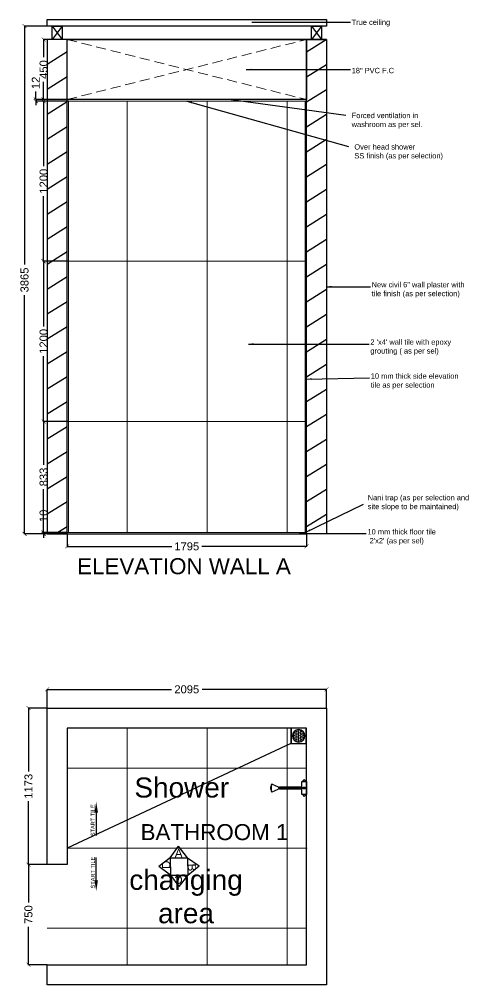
# Model space of a CAD drawing. Header units: millimetres. Extents: x 1464389 to 1998638, y -29162 to 256806.
# Drawn here: x 1950542 to 1953912, y 165755 to 172988 of the extents above; entities that cross this region are included whole.
import ezdxf
from ezdxf import colors
from ezdxf.entities.mleader import LeaderData, LeaderLine
from ezdxf.math import Vec2, Vec3

# ---------------------------------------------------------------- set-up
doc = ezdxf.new("R2010")
doc.units = ezdxf.units.MM
doc.header["$LTSCALE"] = 15
doc.header["$PDMODE"] = 35
doc.linetypes.add('DASHED2', pattern=[0.375, 0.25, -0.125])
doc.layers.get('0').update_dxf_attribs({"lineweight": 5})
for name, color, linetype in [('A-WALL', 5, 'Continuous'), ('Layer 1', 7, 'Continuous'), ('LS_DR_Washbasin', 165, 'Continuous'), ('NEW WALL', 5, 'Continuous'), ('Text', 250, 'Continuous')]:
    doc.layers.add(name, color=color, linetype=linetype)
for name, color, linetype, lineweight in [('dimension', 1, 'Continuous', 25), ('false ceiling', 124, 'Continuous', 9), ('floor tiling line', 6, 'Continuous', 5), ('WALL TILE', 4, 'Continuous', 5)]:
    doc.layers.add(name, color=color, linetype=linetype, lineweight=lineweight)
doc.layers.add('Furnitures', color=7, linetype='Continuous', lineweight=25, true_color=0x753b00)
doc.styles.add('ARIAL', font='arial.ttf')
doc.dimstyles.new('SC-25', dxfattribs={"dimtxt": 60, "dimasz": 30, "dimexe": 0, "dimexo": 0, "dimgap": 25, "dimtad": 0, "dimdec": 0, "dimzin": 0, "dimdsep": 46, "dimtxsty": 'ARIAL', "dimblk": 'ARCHTICK', "dimcen": 0.09, "dimdle": 3, "dimclrd": 251, "dimclre": 251, "dimclrt": 1, "dimadec": 0, "dimazin": 0, "dimtfac": 1, "dimtdec": 0, "dimtofl": 0, "dimtmove": 0, "dimatfit": 2, "dimfxl": 100, "dimtolj": 1, "dimtzin": 0, "dimarcsym": 0})

# ---------------------------------------------------------------- blocks, each defined once
blk = doc.blocks.new('Z$W@#3D1C198D')
at = {"layer": 'LS_DR_Washbasin'}
for p, q in [((-15.17, 27.51), (-13.09, 22.61)), ((-14.98, 27.86), (-9.26, 27.86)), ((-9.03, 27.51), (-11.11, 22.61)), ((-11.27, 21.54), (-12.92, 21.54)), ((-12.92, 3.56), (-12.92, 21.54)), ((-12.1, 3.56), (-12.1, 21.54)), ((-11.27, 3.56), (-11.27, 21.54)), ((-12.1, 10.53), (-12.1, 12.42)), ((-17.33, 2.43), (-18.06, 2.43)), ((-18.06, 0.97), (-17.33, 0.97)), ((-17.33, 3.56), (-6.87, 3.56)), ((-17.33, -0.16), (-17.33, 3.56)), ((-17.33, 0.97), (-17.33, 2.43)), ((-12.83, 2.43), (-11.37, 2.43)), ((-12.83, 0.97), (-12.83, 2.43)), ((-11.37, 0.97), (-12.83, 0.97)), ((-11.37, 2.43), (-11.37, 0.97)), ((-6.87, 3.56), (-6.87, -0.16)), ((-6.87, 2.43), (-6.14, 2.43)), ((-6.87, 0.97), (-6.87, 2.43)), ((-6.14, 0.97), (-6.87, 0.97)), ((-6.87, -0.16), (-17.33, -0.16))]:
    blk.add_line(p, q, dxfattribs=at)
for centre, major_axis, start_param, end_param in [((-14.94, 27.61), (0.175, 0.175), 0.79391, 2.757406), ((-12.1, 25.79), (2.15, 2.15), 6.248859, 7.890647), ((-9.26, 27.61), (-0.175, 0.175), 3.526002, 5.489497), ((-12.33, 22.93), (0.583, 0.583), 2.757406, 3.935503), ((-12.1, 21.66), (-0.355, 0.355), 3.685936, 7.309861), ((-11.87, 22.93), (0.583, 0.583), 3.918701, 5.096798), ((-18.06, 1.7), (-0.516, 0.516), -0.785287, 2.356306), ((-6.14, 1.7), (-0.516, 0.516), 2.356306, 5.497898)]:
    blk.add_ellipse(centre, major_axis=major_axis, ratio=1, start_param=start_param, end_param=end_param, dxfattribs=at)
blk = doc.blocks.new('Z$W@#4FB1354E')
at = {"layer": 'LS_DR_Washbasin'}
h = blk.add_hatch(dxfattribs=at)
h.set_pattern_fill('HEX', color=256, scale=5, angle=360, style=0)
h.set_pattern_definition([(360, (3601.4866, -3857.5391), (7e-11, 1.08253175), [0.625, -1.25]), (120, (3601.4866, -3857.5391), (-0.9375, -0.54126588), [0.625, -1.25]), (60, (3602.1116, -3857.5391), (-0.9375, 0.54126588), [0.625, -1.25])])
edge = h.paths.add_edge_path()
edge.add_arc((-30.12, 10.96), 5, -90, 270, ccw=False)
for points in [[(-23.84, 4.68), (-36.34, 4.68), (-36.34, 17.18), (-23.84, 17.18)], [(-23.95, 4.79), (-36.23, 4.79), (-36.23, 17.06), (-23.95, 17.06)]]:
    blk.add_lwpolyline(points, close=True, dxfattribs=at)
blk.add_circle((-30.09, 10.93), 5, dxfattribs=at)
blk = doc.blocks.new('HINGE')
at = {"color": 159, "ltscale": 0.25, "true_color": 0x22346e}
for p, q in [((1597563.1, -297517.5), (1597638.1, -297617.5)), ((1597638.1, -297517.5), (1597563.1, -297617.5))]:
    blk.add_line(p, q, dxfattribs=at)
blk.add_lwpolyline([(1597638.1, -297517.5), (1597638.1, -297617.5), (1597563.1, -297617.5), (1597563.1, -297517.5), (1597638.1, -297517.5)], dxfattribs=at)
blk = doc.blocks.new('H2')
at = {"color": 159, "ltscale": 0.25, "true_color": 0x22346e}
for p, q in [((1597176.4, -346616.5), (1597251.4, -346716.5)), ((1597251.4, -346616.5), (1597176.4, -346716.5))]:
    blk.add_line(p, q, dxfattribs=at)
blk.add_lwpolyline([(1597251.4, -346616.5), (1597251.4, -346716.5), (1597176.4, -346716.5), (1597176.4, -346616.5), (1597251.4, -346616.5)], dxfattribs=at)
blk = doc.blocks.new('_ArchTick')
at = {"color": 0, "linetype": 'ByBlock', "const_width": 0.15}
blk.add_lwpolyline([(-0.5, -0.5), (0.5, 0.5)], dxfattribs=at)
blk = doc.blocks.new('*D3033')
at = {"layer": 'Defpoints', "color": 0, "ltscale": 0.25, "transparency": 16777216}
for p in [(1950724.6, 169142.4), (1950900.6, 169142.4), (1950900.6, 169132.4)]:
    blk.add_point(p, dxfattribs=at)
at = {"layer": 'dimension', "color": 251, "lineweight": -2, "ltscale": 0.25, "transparency": 16777216}
for p, q in [((1950724.6, 169142.4), (1950724.6, 169202.4)), ((1950900.6, 169142.4), (1950724.6, 169142.4)), ((1950900.6, 169132.4), (1950724.6, 169132.4)), ((1950724.6, 169132.4), (1950724.6, 169102.4))]:
    blk.add_line(p, q, dxfattribs=at)
at = {"layer": 'dimension', "color": 251, "lineweight": -2, "ltscale": 0.25, "transparency": 16777216, "xscale": 30, "yscale": 30, "zscale": 30}
for p, rotation in [((1950724.6, 169142.4), 270), ((1950724.6, 169132.4), 90)]:
    blk.add_blockref('_ArchTick', p, dxfattribs=dict(at, rotation=rotation))
at = {"layer": 'dimension', "color": 1, "ltscale": 0.25, "transparency": 16777216, "insert": (1950724.6, 169267.5), "char_height": 60, "attachment_point": 5, "rotation": 90, "style": 'ARIAL'}
blk.add_mtext('\\A1;10', dxfattribs=at)
blk = doc.blocks.new('*D3034')
at = {"layer": 'Defpoints', "color": 0, "ltscale": 0.25, "transparency": 16777216}
for p in [(1950724.6, 169974.9), (1950900.6, 169974.9), (1950900.6, 169142.4)]:
    blk.add_point(p, dxfattribs=at)
at = {"layer": 'dimension', "color": 251, "lineweight": -2, "ltscale": 0.25, "transparency": 16777216}
for p, q in [((1950724.6, 169977.9), (1950724.6, 169650)), ((1950900.6, 169974.9), (1950724.6, 169974.9)), ((1950724.6, 169139.4), (1950724.6, 169467.3)), ((1950900.6, 169142.4), (1950724.6, 169142.4))]:
    blk.add_line(p, q, dxfattribs=at)
at = {"layer": 'dimension', "color": 251, "lineweight": -2, "ltscale": 0.25, "transparency": 16777216, "xscale": 30, "yscale": 30, "zscale": 30}
for p, rotation in [((1950724.6, 169974.9), 90), ((1950724.6, 169142.4), 270)]:
    blk.add_blockref('_ArchTick', p, dxfattribs=dict(at, rotation=rotation))
at = {"layer": 'dimension', "color": 1, "ltscale": 0.25, "transparency": 16777216, "insert": (1950724.6, 169558.7), "char_height": 60, "attachment_point": 5, "rotation": 90, "style": 'ARIAL'}
blk.add_mtext('\\A1;833', dxfattribs=at)
blk = doc.blocks.new('*D3035')
at = {"layer": 'Defpoints', "color": 0, "ltscale": 0.25, "transparency": 16777216}
for p in [(1950724.6, 171174.9), (1950910.6, 171174.9), (1950910.6, 169974.9)]:
    blk.add_point(p, dxfattribs=at)
at = {"layer": 'dimension', "color": 251, "lineweight": -2, "ltscale": 0.25, "transparency": 16777216}
for p, q in [((1950724.6, 171177.9), (1950724.6, 170686.6)), ((1950910.6, 171174.9), (1950724.6, 171174.9)), ((1950724.6, 169971.9), (1950724.6, 170463.2)), ((1950910.6, 169974.9), (1950724.6, 169974.9))]:
    blk.add_line(p, q, dxfattribs=at)
at = {"layer": 'dimension', "color": 251, "lineweight": -2, "ltscale": 0.25, "transparency": 16777216, "xscale": 30, "yscale": 30, "zscale": 30}
for p, rotation in [((1950724.6, 171174.9), 90), ((1950724.6, 169974.9), 270)]:
    blk.add_blockref('_ArchTick', p, dxfattribs=dict(at, rotation=rotation))
at = {"layer": 'dimension', "color": 1, "ltscale": 0.25, "transparency": 16777216, "insert": (1950724.6, 170574.9), "char_height": 60, "attachment_point": 5, "rotation": 90, "style": 'ARIAL'}
blk.add_mtext('\\A1;1200', dxfattribs=at)
blk = doc.blocks.new('*D3036')
at = {"layer": 'Defpoints', "color": 0, "ltscale": 0.25, "transparency": 16777216}
for p in [(1950724.6, 172374.9), (1950910.6, 172374.9), (1950910.6, 171174.9)]:
    blk.add_point(p, dxfattribs=at)
at = {"layer": 'dimension', "color": 251, "lineweight": -2, "ltscale": 0.25, "transparency": 16777216}
for p, q in [((1950724.6, 172377.9), (1950724.6, 171886.6)), ((1950910.6, 172374.9), (1950724.6, 172374.9)), ((1950724.6, 171171.9), (1950724.6, 171663.2)), ((1950910.6, 171174.9), (1950724.6, 171174.9))]:
    blk.add_line(p, q, dxfattribs=at)
at = {"layer": 'dimension', "color": 251, "lineweight": -2, "ltscale": 0.25, "transparency": 16777216, "xscale": 30, "yscale": 30, "zscale": 30}
for p, rotation in [((1950724.6, 172374.9), 90), ((1950724.6, 171174.9), 270)]:
    blk.add_blockref('_ArchTick', p, dxfattribs=dict(at, rotation=rotation))
at = {"layer": 'dimension', "color": 1, "ltscale": 0.25, "transparency": 16777216, "insert": (1950724.6, 171774.9), "char_height": 60, "attachment_point": 5, "rotation": 90, "style": 'ARIAL'}
blk.add_mtext('\\A1;1200', dxfattribs=at)
blk = doc.blocks.new('*D3037')
at = {"layer": 'Defpoints', "color": 0, "ltscale": 0.25, "transparency": 16777216}
for p in [(1950666.1, 172386.9), (1950900.6, 172386.9), (1950900.6, 172374.9)]:
    blk.add_point(p, dxfattribs=at)
at = {"layer": 'dimension', "color": 251, "lineweight": -2, "ltscale": 0.25, "transparency": 16777216}
for p, q in [((1950666.1, 172386.9), (1950666.1, 172446.9)), ((1950900.6, 172386.9), (1950666.1, 172386.9)), ((1950900.6, 172374.9), (1950666.1, 172374.9)), ((1950666.1, 172374.9), (1950666.1, 172344.9))]:
    blk.add_line(p, q, dxfattribs=at)
at = {"layer": 'dimension', "color": 251, "lineweight": -2, "ltscale": 0.25, "transparency": 16777216, "xscale": 30, "yscale": 30, "zscale": 30}
for p, rotation in [((1950666.1, 172386.9), 270), ((1950666.1, 172374.9), 90)]:
    blk.add_blockref('_ArchTick', p, dxfattribs=dict(at, rotation=rotation))
at = {"layer": 'dimension', "color": 1, "ltscale": 0.25, "transparency": 16777216, "insert": (1950666.1, 172511.7), "char_height": 60, "attachment_point": 5, "rotation": 90, "style": 'ARIAL'}
blk.add_mtext('\\A1;12', dxfattribs=at)
blk = doc.blocks.new('*D3038')
at = {"layer": 'Defpoints', "color": 0, "ltscale": 0.25, "transparency": 16777216}
for p in [(1950724.6, 172836.9), (1950900.6, 172836.9), (1950900.6, 172386.9)]:
    blk.add_point(p, dxfattribs=at)
at = {"layer": 'dimension', "color": 251, "lineweight": -2, "ltscale": 0.25, "transparency": 16777216}
for p, q in [((1950724.6, 172839.9), (1950724.6, 172704.3)), ((1950900.6, 172836.9), (1950724.6, 172836.9)), ((1950724.6, 172383.9), (1950724.6, 172519.5)), ((1950900.6, 172386.9), (1950724.6, 172386.9))]:
    blk.add_line(p, q, dxfattribs=at)
at = {"layer": 'dimension', "color": 251, "lineweight": -2, "ltscale": 0.25, "transparency": 16777216, "xscale": 30, "yscale": 30, "zscale": 30}
for p, rotation in [((1950724.6, 172836.9), 90), ((1950724.6, 172386.9), 270)]:
    blk.add_blockref('_ArchTick', p, dxfattribs=dict(at, rotation=rotation))
at = {"layer": 'dimension', "color": 1, "ltscale": 0.25, "transparency": 16777216, "insert": (1950724.6, 172611.9), "char_height": 60, "attachment_point": 5, "rotation": 90, "style": 'ARIAL'}
blk.add_mtext('\\A1;450', dxfattribs=at)
blk = doc.blocks.new('*D3039')
at = {"layer": 'Defpoints', "color": 0, "ltscale": 0.25, "transparency": 16777216}
for p in [(1950581.6, 172937.4), (1950750.6, 172937.4), (1950750.6, 169132.4)]:
    blk.add_point(p, dxfattribs=at)
at = {"layer": 'dimension', "color": 251, "lineweight": -2, "ltscale": 0.25, "transparency": 16777216}
for p, q in [((1950581.6, 172940.4), (1950581.6, 171149.7)), ((1950750.6, 172937.4), (1950581.6, 172937.4)), ((1950581.6, 169129.4), (1950581.6, 170920.1)), ((1950750.6, 169132.4), (1950581.6, 169132.4))]:
    blk.add_line(p, q, dxfattribs=at)
at = {"layer": 'dimension', "color": 251, "lineweight": -2, "ltscale": 0.25, "transparency": 16777216, "xscale": 30, "yscale": 30, "zscale": 30}
for p, rotation in [((1950581.6, 172937.4), 90), ((1950581.6, 169132.4), 270)]:
    blk.add_blockref('_ArchTick', p, dxfattribs=dict(at, rotation=rotation))
at = {"layer": 'dimension', "color": 1, "ltscale": 0.25, "transparency": 16777216, "insert": (1950581.6, 171034.9), "char_height": 60, "attachment_point": 5, "rotation": 90, "style": 'ARIAL'}
blk.add_mtext('\\A1;3865', dxfattribs=at)
blk = doc.blocks.new('*D3063')
at = {"layer": 'Defpoints', "color": 0, "ltscale": 0.25, "transparency": 16777216}
for p in [(1950611.1, 166654.6), (1950750.6, 166654.6), (1950750.6, 165904.6)]:
    blk.add_point(p, dxfattribs=at)
at = {"layer": 'dimension', "color": 251, "lineweight": -2, "ltscale": 0.25, "transparency": 16777216}
for p, q in [((1950611.1, 166657.6), (1950611.1, 166370.6)), ((1950750.6, 166654.6), (1950611.1, 166654.6)), ((1950611.1, 165901.6), (1950611.1, 166188.7)), ((1950750.6, 165904.6), (1950611.1, 165904.6))]:
    blk.add_line(p, q, dxfattribs=at)
at = {"layer": 'dimension', "color": 251, "lineweight": -2, "ltscale": 0.25, "transparency": 16777216, "xscale": 30, "yscale": 30, "zscale": 30}
for p, rotation in [((1950611.1, 166654.6), 90), ((1950611.1, 165904.6), 270)]:
    blk.add_blockref('_ArchTick', p, dxfattribs=dict(at, rotation=rotation))
at = {"layer": 'dimension', "color": 1, "ltscale": 0.25, "transparency": 16777216, "insert": (1950611.1, 166279.6), "char_height": 60, "attachment_point": 5, "rotation": 90, "style": 'ARIAL'}
blk.add_mtext('\\A1;750', dxfattribs=at)
blk = doc.blocks.new('*D3064')
at = {"layer": 'Defpoints', "color": 0, "ltscale": 0.25, "transparency": 16777216}
for p in [(1950611.1, 167827.7), (1950750.6, 167827.7), (1950750.6, 166654.6)]:
    blk.add_point(p, dxfattribs=at)
at = {"layer": 'dimension', "color": 251, "lineweight": -2, "ltscale": 0.25, "transparency": 16777216}
for p, q in [((1950611.1, 167830.7), (1950611.1, 167352.9)), ((1950750.6, 167827.7), (1950611.1, 167827.7)), ((1950611.1, 166651.6), (1950611.1, 167129.4)), ((1950750.6, 166654.6), (1950611.1, 166654.6))]:
    blk.add_line(p, q, dxfattribs=at)
at = {"layer": 'dimension', "color": 251, "lineweight": -2, "ltscale": 0.25, "transparency": 16777216, "xscale": 30, "yscale": 30, "zscale": 30}
for p, rotation in [((1950611.1, 167827.7), 90), ((1950611.1, 166654.6), 270)]:
    blk.add_blockref('_ArchTick', p, dxfattribs=dict(at, rotation=rotation))
at = {"layer": 'dimension', "color": 1, "ltscale": 0.25, "transparency": 16777216, "insert": (1950611.1, 167241.2), "char_height": 60, "attachment_point": 5, "rotation": 90, "style": 'ARIAL'}
blk.add_mtext('\\A1;1173', dxfattribs=at)
blk = doc.blocks.new('*D3065')
at = {"layer": 'Defpoints', "color": 0, "ltscale": 0.25, "transparency": 16777216}
for p in [(1952845.3, 167967.4), (1950750.6, 167827.7), (1952845.3, 167827.7)]:
    blk.add_point(p, dxfattribs=at)
at = {"layer": 'dimension', "color": 251, "lineweight": -2, "ltscale": 0.25, "transparency": 16777216}
for p, q in [((1950747.6, 167967.4), (1951682.6, 167967.4)), ((1950750.6, 167827.7), (1950750.6, 167967.4)), ((1952848.3, 167967.4), (1951913.3, 167967.4)), ((1952845.3, 167827.7), (1952845.3, 167967.4))]:
    blk.add_line(p, q, dxfattribs=at)
at = {"layer": 'dimension', "color": 251, "lineweight": -2, "ltscale": 0.25, "transparency": 16777216, "xscale": 30, "yscale": 30, "zscale": 30, "rotation": 180}
blk.add_blockref('_ArchTick', (1950750.6, 167967.4), dxfattribs=at)
at = {"layer": 'dimension', "color": 251, "lineweight": -2, "ltscale": 0.25, "transparency": 16777216, "xscale": 30, "yscale": 30, "zscale": 30}
blk.add_blockref('_ArchTick', (1952845.3, 167967.4), dxfattribs=at)
at = {"layer": 'dimension', "color": 1, "ltscale": 0.25, "transparency": 16777216, "insert": (1951798, 167967.4), "char_height": 60, "attachment_point": 5, "style": 'ARIAL'}
blk.add_mtext('\\A1;2095', dxfattribs=at)
blk = doc.blocks.new('*D3066')
at = {"layer": 'Defpoints', "color": 0, "ltscale": 0.25, "transparency": 16777216}
for p in [(1950900.6, 169132.4), (1952695.3, 169132.4), (1952695.3, 169038.9)]:
    blk.add_point(p, dxfattribs=at)
at = {"layer": 'dimension', "color": 251, "lineweight": -2, "ltscale": 0.25, "transparency": 16777216}
for p, q in [((1950900.6, 169132.4), (1950900.6, 169038.9)), ((1952695.3, 169132.4), (1952695.3, 169038.9)), ((1950897.6, 169038.9), (1951686, 169038.9)), ((1952698.3, 169038.9), (1951910, 169038.9))]:
    blk.add_line(p, q, dxfattribs=at)
at = {"layer": 'dimension', "color": 251, "lineweight": -2, "ltscale": 0.25, "transparency": 16777216, "xscale": 30, "yscale": 30, "zscale": 30, "rotation": 180}
blk.add_blockref('_ArchTick', (1950900.6, 169038.9), dxfattribs=at)
at = {"layer": 'dimension', "color": 251, "lineweight": -2, "ltscale": 0.25, "transparency": 16777216, "xscale": 30, "yscale": 30, "zscale": 30}
blk.add_blockref('_ArchTick', (1952695.3, 169038.9), dxfattribs=at)
at = {"layer": 'dimension', "color": 1, "ltscale": 0.25, "transparency": 16777216, "insert": (1951798, 169038.9), "char_height": 60, "attachment_point": 5, "style": 'ARIAL'}
blk.add_mtext('\\A1;1795', dxfattribs=at)

msp = doc.modelspace()

# ---------------------------------------------------------------- hatches: boundary and pattern name
at = {"layer": 'Layer 1', "ltscale": 0.25}
h = msp.add_hatch(dxfattribs=at)
h.set_pattern_fill('ANSI31', color=8, scale=50, angle=167)
h.set_pattern_definition([(212, (354968.11, 519553.4), (84.124683, -134.627635), [])])
h.paths.add_polyline_path([(1950900.6, 172836.9), (1950750.6, 172836.9), (1950750.6, 169132.4), (1950900.6, 169132.4)])
h.paths.add_polyline_path([(1952845.3, 172836.9), (1952695.3, 172836.9), (1952695.3, 169132.4), (1952845.3, 169132.4)])

# ---------------------------------------------------------------- linework, layer by layer
at = {"linetype": 'DASHED2', "ltscale": 20}
for p, q in [((1950900.6, 172386.9), (1952695.3, 172836.9)), ((1950900.6, 172836.9), (1952695.3, 172386.9))]:
    msp.add_line(p, q, dxfattribs=at)
at = {"layer": 'A-WALL'}
for p, q in [((1952845.3, 172836.9), (1950757.5, 172836.9)), ((1950900.6, 169132.4), (1952695.3, 169132.4))]:
    msp.add_line(p, q, dxfattribs=at)
for points in [[(1950900.6, 172836.9), (1950750.6, 172836.9), (1950750.6, 169132.4), (1950900.6, 169132.4)], [(1950900.6, 172836.9), (1952695.3, 172836.9), (1952695.3, 172386.9), (1950900.6, 172386.9)], [(1952695.3, 172836.9), (1952845.3, 172836.9), (1952845.3, 169132.4), (1952695.3, 169132.4)]]:
    msp.add_lwpolyline(points, close=True, dxfattribs=at)
for points in [[(1950900.6, 167677.8), (1950900.6, 166654.6), (1950750.6, 166654.6), (1950750.6, 167827.7), (1950900.6, 167827.7)], [(1950750.6, 166654.6), (1950750.6, 167827.7), (1952845.3, 167827.7), (1952845.3, 165754.6)], [(1952695.3, 167677.8), (1950900.6, 167677.8)], [(1952695.3, 165904.6), (1952695.3, 167677.8)], [(1952845.3, 165754.6), (1950750.6, 165754.6), (1950750.6, 165904.6), (1952695.3, 165904.6)], [(1950750.6, 165754.6), (1950750.6, 165754.6)]]:
    msp.add_lwpolyline(points, dxfattribs=at)
at = {"layer": 'false ceiling', "linetype": 'Continuous', "ltscale": 0.25}
for p, q in [((1950900.6, 172386.9), (1952695.3, 172386.9)), ((1950900.6, 172374.9), (1952695.3, 172374.9))]:
    msp.add_line(p, q, dxfattribs=at)
at = {"layer": 'floor tiling line', "ltscale": 0.25}
for p, q in [((1950900.6, 169142.4), (1952695.3, 169142.4)), ((1951350.6, 167677.7), (1951350.6, 165904.6)), ((1951950.6, 167677.7), (1951950.6, 165904.6)), ((1952550.6, 167677.8), (1952550.6, 165904.6)), ((1952695.3, 167377.8), (1950900.6, 167377.8)), ((1950900.6, 166777.8), (1952700.6, 166777.8)), ((1952695.3, 166777.8), (1950900.6, 166777.8)), ((1952695.3, 166177.8), (1950750.6, 166177.8))]:
    msp.add_line(p, q, dxfattribs=at)
at = {"layer": 'Furnitures', "ltscale": 0.25}
msp.add_lwpolyline([(1950750.6, 172987.4), (1952845.3, 172987.4), (1952845.3, 172937.4), (1950750.6, 172937.4)], close=True, dxfattribs=at)
at = {"layer": 'LS_DR_Washbasin'}
msp.add_line((1952578.6, 167561.1), (1950900.6, 166777.8), dxfattribs=at)
at = {"layer": 'NEW WALL', "color": 240, "true_color": 0xed1f24}
for p, q in [((1951672.8, 166705.8), (1951735.1, 166791.6)), ((1951803, 166705.8), (1951735.1, 166791.6)), ((1951672.8, 166705.8), (1951588.7, 166641.1)), ((1951672.8, 166705.8), (1951803, 166705.8)), ((1951672.8, 166705.8), (1951676.5, 166575.6)), ((1951803, 166705.8), (1951890.6, 166645.9)), ((1951803, 166705.8), (1951806.7, 166575.6)), ((1951676.5, 166575.6), (1951588.7, 166641.1)), ((1951806.7, 166575.6), (1951890.6, 166645.9)), ((1951676.5, 166575.6), (1951806.7, 166575.6)), ((1951676.5, 166575.6), (1951738.8, 166489.7)), ((1951806.7, 166575.6), (1951738.8, 166489.7))]:
    msp.add_line(p, q, dxfattribs=at)
at = {"layer": 'WALL TILE', "ltscale": 0.25}
for p, q in [((1951350.6, 169142.4), (1951350.6, 172374.9)), ((1951950.6, 169142.4), (1951950.6, 172374.9)), ((1952550.6, 169142.4), (1952550.6, 172374.9)), ((1950900.6, 171174.9), (1952695.3, 171174.9)), ((1950900.6, 169974.9), (1952695.3, 169974.9))]:
    msp.add_line(p, q, dxfattribs=at)
for points in [[(1950900.6, 169142.4), (1950910.6, 169142.4), (1950910.6, 172374.9), (1950900.6, 172374.9)], [(1952685.3, 172374.9), (1952695.3, 172374.9), (1952695.3, 169142.4), (1952685.3, 169142.4)]]:
    msp.add_lwpolyline(points, close=True, dxfattribs=at)

# ---------------------------------------------------------------- block references
at = {"layer": 'Furnitures'}
for name, p in [('HINGE', (353225, 470454.4)), ('H2', (355556.4, 519553.4))]:
    msp.add_blockref(name, p, dxfattribs=at)
at = {"layer": 'LS_DR_Washbasin', "yscale": 9.335193958499852, "zscale": 9.335193958499852}
for name, p, xscale, rotation in [('Z$W@#4FB1354E', (1952917.9, 167721.5), -9.335193958499852, 180), ('Z$W@#3D1C198D', (1952693.8, 167340.8), 9.335193958499852, 90.00000000000001)]:
    msp.add_blockref(name, p, dxfattribs=dict(at, xscale=xscale, rotation=rotation))

# ---------------------------------------------------------------- texts
at = {"layer": 'floor tiling line', "color": 1, "ltscale": 0.25, "char_height": 30, "rotation": 90, "style": 'ARIAL'}
for insert, attachment_point in [((1951109, 166759), 7), ((1951109.1, 166822.1), 9)]:
    msp.add_mtext_dynamic_manual_height_columns('\\pxqc,t26;START TILE', width=454.369, gutter_width=250, heights=[0], dxfattribs=dict(at, insert=insert, attachment_point=attachment_point))
at = {"layer": 'NEW WALL', "color": 240, "true_color": 0xed1f24, "insert": (1951708.4, 166709.2), "char_height": 61.6, "attachment_point": 7, "style": 'ARIAL'}
msp.add_mtext_dynamic_manual_height_columns('\\pxt5;A ', width=61.602, gutter_width=110, heights=[0], dxfattribs=at)
at = {"layer": 'NEW WALL', "color": 240, "true_color": 0xed1f24, "char_height": 61.6, "style": 'ARIAL'}
for s, insert, attachment_point, rotation in [('\\pxt5;D ', (1951613.6, 166621.2), 1, 91.61187), ('\\pxt5;B ', (1951805.5, 166661.2), 7, 271.61187), ('\\pxt5;C ', (1951766.7, 166510.1), 1, 180)]:
    msp.add_mtext_dynamic_manual_height_columns(s, width=61.602, gutter_width=110, heights=[0], dxfattribs=dict(at, insert=insert, attachment_point=attachment_point, rotation=rotation))
at = {"layer": 'Text', "color": 9, "ltscale": 0.25, "true_color": 0xc7c8ca, "char_height": 40, "attachment_point": 7, "style": 'ARIAL'}
for s, width, insert in [('True ceiling', 713.093, (1953034.1, 172934)), ('18" PVC F.C', 713.093, (1953034.1, 172583.8)), ('Forced ventilation in washroom as per sel.', 713.093, (1953034.1, 172168.8)), ('Over head shower\\PSS finish (as per selection)', 713.093, (1953054.4, 171933.7)), ('New civil 6" wall plaster with tile finish (as per selection)', 713.093, (1953183.9, 170901.2)), ("2 'x4' wall tile with epoxy grouting ( as per sel)", 713.093, (1953174.6, 170471.4)), ('10 mm thick side elevation tile as per selection', 713.093, (1953177.5, 170216.2)), ('Nani trap (as per selection and site slope to be maintained)', 785.848, (1953154.4, 169305.5)), ("10 mm thick floor tile\\P 2'x2' (as per sel)", 713.093, (1953152.9, 169049.5))]:
    msp.add_mtext_dynamic_manual_height_columns(s, width=width, gutter_width=250, heights=[0], dxfattribs=dict(at, insert=insert))
at = {"layer": 'Text', "color": 9, "ltscale": 0.25, "true_color": 0xc7c8ca, "char_height": 120, "attachment_point": 7, "style": 'ARIAL'}
for s, insert, width in [('ELEVATION WALL A', (1950975.8, 168828.7), 2848.533), ('BATHROOM 1', (1951451.6, 166836.1), 1089.105)]:
    msp.add_mtext(s, dxfattribs=dict(at, insert=insert, width=width))
at = {"layer": 'Text', "ltscale": 0.25, "char_height": 150, "style": 'ARIAL'}
for s, insert, attachment_point in [('\\pxqc;Shower', (1952411.8, 167306.9), 3), ('\\pxqc;changing \\Parea', (1952443.7, 166212.9), 9)]:
    msp.add_mtext_dynamic_manual_height_columns(s, width=1302.77, gutter_width=250, heights=[0], dxfattribs=dict(at, insert=insert, attachment_point=attachment_point))

# ---------------------------------------------------------------- dimensions: what is measured, and where the dimension line sits
at = {"layer": 'dimension', "ltscale": 0.25}
dim = msp.add_linear_dim(base=(1950581.6, 172937.4), p1=(1950750.6, 169132.4), p2=(1950750.6, 172937.4), angle=90, text='3865', dimstyle='SC-25', override={"dimfxl": 15}, dxfattribs=at)
dim.commit()
dim.dimension.update_dxf_attribs({"geometry": '*D3039', "text_midpoint": (1950581.6, 171034.9)})
for base, p1, p2, picture, middle in [((1950724.6, 172836.9), (1950900.6, 172386.9), (1950900.6, 172836.9), '*D3038', (1950724.6, 172611.9)), ((1950724.6, 172374.9), (1950910.6, 171174.9), (1950910.6, 172374.9), '*D3036', (1950724.6, 171774.9)), ((1950724.6, 171174.9), (1950910.6, 169974.9), (1950910.6, 171174.9), '*D3035', (1950724.6, 170574.9)), ((1950724.6130281, 169974.9048216), (1950900.6191245, 169142.4048216), (1950900.6191245, 169974.9048216), '*D3034', (1950724.6130281, 169558.6548216)), ((1950724.6, 169142.4), (1950900.6, 169132.4), (1950900.6, 169142.4), '*D3033', (1950724.6, 169267.5)), ((1950611.1, 167827.7), (1950750.6, 166654.6), (1950750.6, 167827.7), '*D3064', (1950611.1, 167241.2)), ((1950611.1, 166654.6), (1950750.6, 165904.6), (1950750.6, 166654.6), '*D3063', (1950611.1, 166279.6))]:
    dim = msp.add_linear_dim(base=base, p1=p1, p2=p2, angle=90, dimstyle='SC-25', override={"dimfxl": 15}, dxfattribs=at)
    dim.commit()
    dim.dimension.update_dxf_attribs({"geometry": picture, "text_midpoint": middle})
dim = msp.add_linear_dim(base=(1950666.1, 172386.9), p1=(1950900.6, 172374.9), p2=(1950900.6, 172386.9), angle=90, dimstyle='SC-25', override={"dimfxl": 15}, dxfattribs=at)
dim.commit()
dim.dimension.update_dxf_attribs({"geometry": '*D3037', "text_midpoint": (1950666.1, 172511.7), "dimtype": 160})
for base, p1, p2, picture, middle in [((1952695.3, 169038.9), (1950900.6, 169132.4), (1952695.3, 169132.4), '*D3066', (1951798, 169038.9)), ((1952845.3, 167967.4), (1950750.6, 167827.7), (1952845.3, 167827.7), '*D3065', (1951798, 167967.4))]:
    dim = msp.add_linear_dim(base=base, p1=p1, p2=p2, dimstyle='SC-25', override={"dimfxl": 15}, dxfattribs=at)
    dim.commit()
    dim.dimension.update_dxf_attribs({"geometry": picture, "text_midpoint": middle})

# ---------------------------------------------------------------- leaders
at = {"ltscale": 0.25}
for points, override in [([(1952285.9, 172966.4), (1953025, 172966.4)], {"dimgap": 25, "dimtad": 0, "dimfxl": 15}), ([(1952243, 172611.6), (1953025, 172611.6)], {"dimasz": 40, "dimgap": 25, "dimtad": 0, "dimfxl": 15}), ([(1952129.6, 172386.9), (1952991.1, 172269.7)], {"dimasz": 40, "dimgap": 25, "dimtad": 0, "dimfxl": 15}), ([(1951798, 172374.9), (1953011.4, 172034.6)], {"dimasz": 40, "dimgap": 25, "dimtad": 0, "dimfxl": 15}), ([(1952845.3, 170984.7), (1953174.8, 170984.7)], {"dimasz": 40, "dimfxl": 15}), ([(1952260.3, 170554.9), (1953165.6, 170554.9)], {"dimasz": 40, "dimfxl": 15}), ([(1952695.3, 170291.9), (1953168.4, 170301.1)], {"dimasz": 40, "dimfxl": 15}), ([(1952685.3, 169142.4), (1953123.1, 169355.4)], {"dimasz": 40, "dimfxl": 15}), ([(1952641.5, 169134.4), (1953143.8, 169134.4)], {"dimasz": 40, "dimfxl": 15})]:
    msp.add_leader(points, dimstyle='SC-25', override=override, dxfattribs=at)
at = {"layer": 'floor tiling line', "color": 1, "ltscale": 0.25}
ml = msp.add_multileader_mtext('Standard', dxfattribs=at)
ml.set_content('', color=1)
ml.set_leader_properties()
ml.build(insert=Vec2(0, 0))
ml.multileader.update_dxf_attribs({"text_right_attachment_type": 6, "dogleg_length": 0.36, "arrow_head_size": 80})
ctx = ml.context
ctx.base_point, ctx.char_height, ctx.arrow_head_size, ctx.plane_origin, ctx.plane_x_axis, ctx.plane_y_axis = Vec3(1951113.9, 166869.7), 10, 80, Vec3(1951118.9, 167124.7), Vec3(0, 1), Vec3(-1, 0)
ctx.right_attachment, ctx.text_align_type = 6, 2
notes = []
notes.append((ctx, [(0, (1, 1, 0), (1951118.9, 166874), (0, -1), 0.36, [(0, [(1951118.9, 167124.7)], 0, [])])]))
ctx.mtext.insert, ctx.mtext.text_direction, ctx.mtext.rotation, ctx.mtext.alignment, ctx.mtext.flow_direction = Vec3(1951108.9, 166871.7), Vec3(0, 1), 1.570796, 3, 5
ml = msp.add_multileader_mtext('Standard', dxfattribs=at)
ml.set_content('', color=1)
ml.set_leader_properties()
ml.build(insert=Vec2(0, 0))
ml.multileader.update_dxf_attribs({"text_right_attachment_type": 6, "dogleg_length": 0.36, "arrow_head_size": 80})
ctx = ml.context
ctx.base_point, ctx.char_height, ctx.arrow_head_size, ctx.plane_origin, ctx.plane_x_axis, ctx.plane_y_axis = Vec3(1951118.9, 166707.4), 10, 80, Vec3(1951118.9, 166456.4), Vec3(0, 1), Vec3(-1, 0)
ctx.right_attachment = 6
notes.append((ctx, [(0, (1, 1, 0), (1951118.9, 166707.1), (0, 1), 0.36, [(0, [(1951118.9, 166456.4)], 0, [])])]))
ctx.mtext.insert, ctx.mtext.text_direction, ctx.mtext.rotation, ctx.mtext.flow_direction = Vec3(1951113.9, 166709.4), Vec3(0, 1), 1.570796, 5
for ctx, leaders in notes:
    for number, flags, end, landing, length, lines in leaders:
        leader = LeaderData()
        leader.index, (leader.has_last_leader_line, leader.has_dogleg_vector, leader.attachment_direction) = number, flags
        leader.last_leader_point, leader.dogleg_vector, leader.dogleg_length = Vec3(end), Vec3(landing), length
        for number, points, colour, breaks in lines:
            line = LeaderLine()
            line.index, line.vertices, line.color, line.breaks = number, Vec3.list(points), colors.encode_raw_color(colour), breaks
            leader.lines.append(line)
        ctx.leaders.append(leader)

doc.saveas('drawing.dxf')
